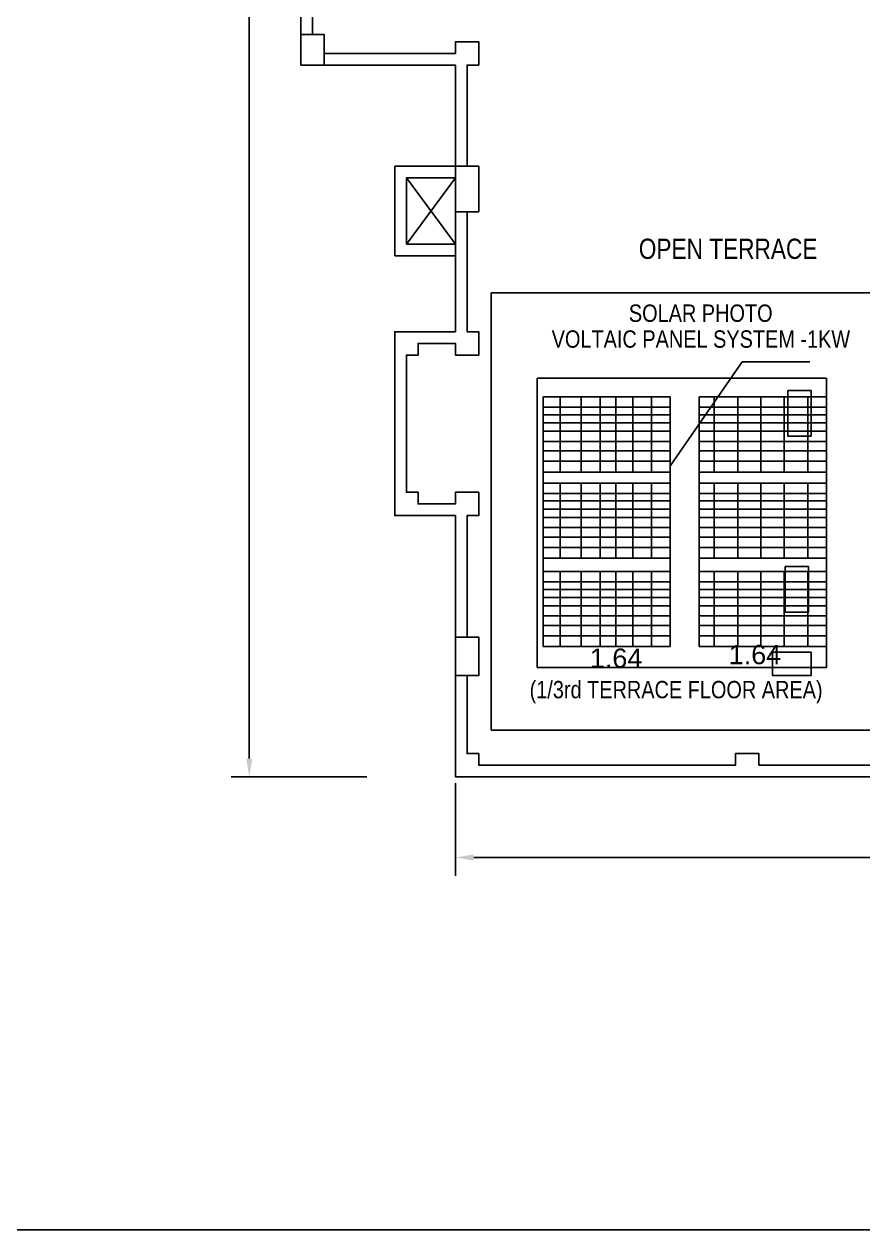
# Model space of a CAD drawing. Header units: metres. Extents: x 10 to 343, y 349 to 530.
# Drawn here: x 278.25 to 286.53, y 423.36 to 435.27 of the extents above; entities that cross this region are included whole.
import ezdxf

# ---------------------------------------------------------------- set-up
doc = ezdxf.new("R2010")
doc.units = ezdxf.units.M
doc.layers.add('BLK_2_FLR_5_ROOF_AREA', color=54, linetype='Continuous')
doc.layers.add('SOLAR_PANEL', color=3, linetype='Continuous')
doc.styles.add('ATT', font='swissck.ttf', dxfattribs={"height": 12})
doc.styles.add('m', font='micross.ttf', dxfattribs={"width": 0.9, "height": 350})
doc.styles.get("Standard").update_dxf_attribs({"font": 'arial.ttf'})
doc.styles.add('style1', font='micross.ttf')
doc.dimstyles.get("Standard").update_dxf_attribs({"dimtxt": 0.18, "dimasz": 0.18, "dimexe": 0.18, "dimexo": 0.0625, "dimgap": 0.09, "dimtad": 0, "dimtih": 1, "dimtoh": 1, "dimzin": 0, "dimdsep": 46, "dimtxsty": 'Standard', "dimcen": 0.09, "dimadec": 0, "dimazin": 0, "dimtfac": 1, "dimtofl": 0, "dimtmove": 0, "dimatfit": 3, "dimfxl": 0, "dimtolj": 1, "dimtzin": 0, "dimarcsym": 0})

# ---------------------------------------------------------------- blocks, each defined once
blk = doc.blocks.new('*D49')
at = {"color": 0, "lineweight": -2, "ltscale": 400}
for p, q in [((282.511, 427.77), (282.511, 426.856)), ((298.451, 427.77), (298.451, 426.856)), ((282.691, 427.036), (290.096, 427.036)), ((298.271, 427.036), (290.866, 427.036))]:
    blk.add_line(p, q, dxfattribs=at)
at = {"color": 0, "ltscale": 400}
for points in [[(282.691, 427.066), (282.691, 427.006), (282.511, 427.036)], [(298.271, 427.066), (298.271, 427.006), (298.451, 427.036)]]:
    blk.add_solid(points, dxfattribs=at)
at = {"layer": 'Defpoints', "color": 0, "ltscale": 400}
for p in [(282.511, 427.833), (298.451, 427.833), (298.451, 427.036)]:
    blk.add_point(p, dxfattribs=at)
at = {"color": 0, "ltscale": 400, "insert": (290.481, 427.036), "char_height": 0.18, "attachment_point": 5}
blk.add_mtext('\\A1;15.94', dxfattribs=at)
blk = doc.blocks.new('*D37')
at = {"color": 0, "lineweight": -2, "ltscale": 400}
for p, q in [((281.637, 446.523), (280.296, 446.523)), ((280.476, 446.343), (280.476, 437.36)), ((280.476, 428.013), (280.476, 436.996)), ((281.637, 427.833), (280.296, 427.833))]:
    blk.add_line(p, q, dxfattribs=at)
at = {"color": 0, "ltscale": 400}
for points in [[(280.446, 446.343), (280.506, 446.343), (280.476, 446.523)], [(280.446, 428.013), (280.506, 428.013), (280.476, 427.833)]]:
    blk.add_solid(points, dxfattribs=at)
at = {"layer": 'Defpoints', "color": 0, "ltscale": 400}
for p in [(280.476, 446.523), (281.7, 446.523), (281.7, 427.833)]:
    blk.add_point(p, dxfattribs=at)
at = {"color": 0, "ltscale": 400, "insert": (280.476, 437.178), "char_height": 0.18, "attachment_point": 5}
blk.add_mtext('\\A1;18.69', dxfattribs=at)

msp = doc.modelspace()

# ---------------------------------------------------------------- linework, layer by layer
for p, q in [((280.9862, 434.8626), (280.9862, 439.4926)), ((281.1012, 435.1626), (281.1012, 437.0626)), ((282.5112, 434.9776), (281.2162, 434.9776)), ((282.5112, 434.8626), (280.9862, 434.8626)), ((282.5112, 433.8626), (282.5112, 434.8626)), ((282.6262, 433.8626), (282.6262, 434.8626)), ((282.5112, 433.8626), (281.9112, 433.8626)), ((281.9112, 433.8626), (281.9112, 433.7476)), ((281.9112, 433.0926), (281.9112, 433.7476)), ((282.0262, 433.7476), (282.5112, 433.7476)), ((282.0262, 433.0926), (282.0262, 433.7476)), ((282.5112, 433.0926), (282.5112, 433.7476)), ((282.6262, 432.2276), (282.6262, 433.4126)), ((281.9112, 432.9776), (281.9112, 433.0926)), ((282.0262, 433.0926), (282.5112, 433.0926)), ((282.5112, 432.9776), (281.9112, 432.9776)), ((282.5112, 432.2276), (282.5112, 432.9776)), ((281.9112, 430.4126), (281.9112, 432.2276)), ((282.5112, 432.2276), (281.9112, 432.2276)), ((281.9112, 432.1126), (281.9112, 431.9976)), ((282.5112, 432.1126), (282.1412, 432.1126)), ((282.5112, 432.1126), (282.5112, 431.9976)), ((282.0262, 430.6426), (282.0262, 431.9976)), ((285.3404, 431.9313), (284.633, 430.9069)), ((285.3404, 431.9313), (284.633, 430.9069)), ((285.3404, 431.9313), (284.633, 430.9069)), ((285.3404, 431.9313), (284.633, 430.9069)), ((285.3404, 431.9313), (284.633, 430.9069)), ((285.3404, 431.9313), (284.633, 430.9069)), ((285.3404, 431.9313), (284.633, 430.9069)), ((286.0097, 431.9313), (285.3404, 431.9313)), ((286.0097, 431.9313), (285.3404, 431.9313)), ((286.0097, 431.9313), (285.3404, 431.9313)), ((286.0097, 431.9313), (285.3404, 431.9313)), ((286.0097, 431.9313), (285.3404, 431.9313)), ((286.0097, 431.9313), (285.3404, 431.9313)), ((286.0097, 431.9313), (285.3404, 431.9313)), ((283.3188, 431.7688), (286.1745, 431.7688)), ((283.3188, 431.7688), (286.1745, 431.7688)), ((283.3188, 431.7688), (286.1745, 431.7688)), ((283.3188, 431.7688), (286.1745, 431.7688)), ((283.3188, 431.7688), (286.1745, 431.7688)), ((283.3188, 431.7688), (286.1745, 431.7688)), ((283.3188, 431.7688), (286.1745, 431.7688)), ((286.1745, 431.7688), (286.1745, 428.9131)), ((286.1745, 431.7688), (286.1745, 428.9131)), ((286.1745, 431.7688), (286.1745, 428.9131)), ((286.1745, 431.7688), (286.1745, 428.9131)), ((286.1745, 431.7688), (286.1745, 428.9131)), ((286.1745, 431.7688), (286.1745, 428.9131)), ((286.1745, 431.7688), (286.1745, 428.9131)), ((283.3753, 431.5853), (284.6318, 431.5853)), ((283.3753, 431.5853), (284.6318, 431.5853)), ((283.3753, 431.5853), (284.6318, 431.5853)), ((283.3753, 431.5853), (284.6318, 431.5853)), ((283.3753, 431.5853), (284.6318, 431.5853)), ((283.3753, 431.5853), (284.6318, 431.5853)), ((283.3753, 431.5853), (284.6318, 431.5853)), ((283.5431, 431.5853), (283.5431, 430.8428)), ((283.7524, 431.5853), (283.7524, 430.8428)), ((283.9407, 431.5853), (283.9407, 430.8428)), ((284.0931, 431.5853), (284.0931, 430.8428)), ((284.2621, 431.5853), (284.2621, 430.8428)), ((284.4464, 431.5853), (284.4464, 430.8428)), ((284.4464, 431.5853), (284.4464, 430.8428)), ((284.4464, 431.5853), (284.4464, 430.8428)), ((284.4464, 431.5853), (284.4464, 430.8428)), ((284.4464, 431.5853), (284.4464, 430.8428)), ((284.4464, 431.5853), (284.4464, 430.8428)), ((284.4464, 431.5853), (284.4464, 430.8428)), ((284.6318, 430.7339), (284.6318, 431.5853)), ((284.6318, 430.7339), (284.6318, 431.5853)), ((284.6318, 430.7339), (284.6318, 431.5853)), ((284.6318, 430.7339), (284.6318, 431.5853)), ((284.6318, 430.7339), (284.6318, 431.5853)), ((284.6318, 430.7339), (284.6318, 431.5853)), ((284.6318, 430.7339), (284.6318, 431.5853)), ((284.918, 431.5853), (286.1745, 431.5853)), ((284.918, 431.5853), (286.1745, 431.5853)), ((284.918, 431.5853), (286.1745, 431.5853)), ((284.918, 431.5853), (286.1745, 431.5853)), ((284.918, 431.5853), (286.1745, 431.5853)), ((284.918, 431.5853), (286.1745, 431.5853)), ((284.918, 431.5853), (286.1745, 431.5853)), ((285.0642, 431.5853), (285.0642, 430.8428)), ((285.0642, 431.5853), (285.0642, 430.8428)), ((285.0642, 431.5853), (285.0642, 430.8428)), ((285.0642, 431.5853), (285.0642, 430.8428)), ((285.0642, 431.5853), (285.0642, 430.8428)), ((285.0642, 431.5853), (285.0642, 430.8428)), ((285.0642, 431.5853), (285.0642, 430.8428)), ((285.2971, 431.5853), (285.2971, 430.8428)), ((285.2971, 431.5853), (285.2971, 430.8428)), ((285.2971, 431.5853), (285.2971, 430.8428)), ((285.2971, 431.5853), (285.2971, 430.8428)), ((285.2971, 431.5853), (285.2971, 430.8428)), ((285.2971, 431.5853), (285.2971, 430.8428)), ((285.2971, 431.5853), (285.2971, 430.8428)), ((285.5266, 431.5853), (285.5266, 430.8428)), ((285.5266, 431.5853), (285.5266, 430.8428)), ((285.5266, 431.5853), (285.5266, 430.8428)), ((285.5266, 431.5853), (285.5266, 430.8428)), ((285.5266, 431.5853), (285.5266, 430.8428)), ((285.5266, 431.5853), (285.5266, 430.8428)), ((285.5266, 431.5853), (285.5266, 430.8428)), ((285.7562, 431.5853), (285.7562, 430.8428)), ((285.7562, 431.5853), (285.7562, 430.8428)), ((285.7562, 431.5853), (285.7562, 430.8428)), ((285.7562, 431.5853), (285.7562, 430.8428)), ((285.7562, 431.5853), (285.7562, 430.8428)), ((285.7562, 431.5853), (285.7562, 430.8428)), ((285.7562, 431.5853), (285.7562, 430.8428)), ((285.9891, 431.5853), (285.9891, 430.8428)), ((285.9891, 431.5853), (285.9891, 430.8428)), ((285.9891, 431.5853), (285.9891, 430.8428)), ((285.9891, 431.5853), (285.9891, 430.8428)), ((285.9891, 431.5853), (285.9891, 430.8428)), ((285.9891, 431.5853), (285.9891, 430.8428)), ((285.9891, 431.5853), (285.9891, 430.8428)), ((286.1745, 431.5853), (286.1745, 430.8428)), ((286.1745, 431.5853), (286.1745, 430.8428)), ((286.1745, 431.5853), (286.1745, 430.8428)), ((286.1745, 431.5853), (286.1745, 430.8428)), ((286.1745, 431.5853), (286.1745, 430.8428)), ((286.1745, 431.5853), (286.1745, 430.8428)), ((286.1745, 431.5853), (286.1745, 430.8428)), ((284.6318, 431.483), (283.3753, 431.483)), ((284.6318, 431.483), (283.3753, 431.483)), ((284.6318, 431.483), (283.3753, 431.483)), ((284.6318, 431.483), (283.3753, 431.483)), ((284.6318, 431.483), (283.3753, 431.483)), ((284.6318, 431.483), (283.3753, 431.483)), ((284.6318, 431.483), (283.3753, 431.483)), ((286.1745, 431.483), (284.918, 431.483)), ((286.1745, 431.483), (284.918, 431.483)), ((286.1745, 431.483), (284.918, 431.483)), ((286.1745, 431.483), (284.918, 431.483)), ((286.1745, 431.483), (284.918, 431.483)), ((286.1745, 431.483), (284.918, 431.483)), ((286.1745, 431.483), (284.918, 431.483)), ((284.6318, 431.4087), (283.3753, 431.4087)), ((284.6318, 431.4087), (283.3753, 431.4087)), ((284.6318, 431.4087), (283.3753, 431.4087)), ((284.6318, 431.4087), (283.3753, 431.4087)), ((284.6318, 431.4087), (283.3753, 431.4087)), ((284.6318, 431.4087), (283.3753, 431.4087)), ((284.6318, 431.4087), (283.3753, 431.4087)), ((286.1745, 431.4087), (284.918, 431.4087)), ((286.1745, 431.4087), (284.918, 431.4087)), ((286.1745, 431.4087), (284.918, 431.4087)), ((286.1745, 431.4087), (284.918, 431.4087)), ((286.1745, 431.4087), (284.918, 431.4087)), ((286.1745, 431.4087), (284.918, 431.4087)), ((286.1745, 431.4087), (284.918, 431.4087)), ((284.6318, 431.3277), (283.3753, 431.3277)), ((284.6318, 431.3277), (283.3753, 431.3277)), ((284.6318, 431.3277), (283.3753, 431.3277)), ((284.6318, 431.3277), (283.3753, 431.3277)), ((284.6318, 431.3277), (283.3753, 431.3277)), ((284.6318, 431.3277), (283.3753, 431.3277)), ((284.6318, 431.3277), (283.3753, 431.3277)), ((284.6318, 431.2467), (283.3753, 431.2467)), ((284.6318, 431.2467), (283.3753, 431.2467)), ((284.6318, 431.2467), (283.3753, 431.2467)), ((284.6318, 431.2467), (283.3753, 431.2467)), ((284.6318, 431.2467), (283.3753, 431.2467)), ((284.6318, 431.2467), (283.3753, 431.2467)), ((284.6318, 431.2467), (283.3753, 431.2467)), ((286.1745, 431.3277), (284.918, 431.3277)), ((286.1745, 431.3277), (284.918, 431.3277)), ((286.1745, 431.3277), (284.918, 431.3277)), ((286.1745, 431.3277), (284.918, 431.3277)), ((286.1745, 431.3277), (284.918, 431.3277)), ((286.1745, 431.3277), (284.918, 431.3277)), ((286.1745, 431.3277), (284.918, 431.3277)), ((286.1745, 431.2467), (284.918, 431.2467)), ((286.1745, 431.2467), (284.918, 431.2467)), ((286.1745, 431.2467), (284.918, 431.2467)), ((286.1745, 431.2467), (284.918, 431.2467)), ((286.1745, 431.2467), (284.918, 431.2467)), ((286.1745, 431.2467), (284.918, 431.2467)), ((286.1745, 431.2467), (284.918, 431.2467)), ((284.6318, 431.1454), (283.3753, 431.1454)), ((284.6318, 431.1454), (283.3753, 431.1454)), ((284.6318, 431.1454), (283.3753, 431.1454)), ((284.6318, 431.1454), (283.3753, 431.1454)), ((284.6318, 431.1454), (283.3753, 431.1454)), ((284.6318, 431.1454), (283.3753, 431.1454)), ((284.6318, 431.1454), (283.3753, 431.1454)), ((286.1745, 431.1454), (284.918, 431.1454)), ((286.1745, 431.1454), (284.918, 431.1454)), ((286.1745, 431.1454), (284.918, 431.1454)), ((286.1745, 431.1454), (284.918, 431.1454)), ((286.1745, 431.1454), (284.918, 431.1454)), ((286.1745, 431.1454), (284.918, 431.1454)), ((286.1745, 431.1454), (284.918, 431.1454)), ((284.6318, 431.0509), (283.3753, 431.0509)), ((284.6318, 431.0509), (283.3753, 431.0509)), ((284.6318, 431.0509), (283.3753, 431.0509)), ((284.6318, 431.0509), (283.3753, 431.0509)), ((284.6318, 431.0509), (283.3753, 431.0509)), ((284.6318, 431.0509), (283.3753, 431.0509)), ((284.6318, 431.0509), (283.3753, 431.0509)), ((286.1745, 431.0509), (284.918, 431.0509)), ((286.1745, 431.0509), (284.918, 431.0509)), ((286.1745, 431.0509), (284.918, 431.0509)), ((286.1745, 431.0509), (284.918, 431.0509)), ((286.1745, 431.0509), (284.918, 431.0509)), ((286.1745, 431.0509), (284.918, 431.0509)), ((286.1745, 431.0509), (284.918, 431.0509)), ((284.6318, 430.9496), (283.3753, 430.9496)), ((284.6318, 430.9496), (283.3753, 430.9496)), ((284.6318, 430.9496), (283.3753, 430.9496)), ((284.6318, 430.9496), (283.3753, 430.9496)), ((284.6318, 430.9496), (283.3753, 430.9496)), ((284.6318, 430.9496), (283.3753, 430.9496)), ((284.6318, 430.9496), (283.3753, 430.9496)), ((286.1745, 430.9496), (284.918, 430.9496)), ((286.1745, 430.9496), (284.918, 430.9496)), ((286.1745, 430.9496), (284.918, 430.9496)), ((286.1745, 430.9496), (284.918, 430.9496)), ((286.1745, 430.9496), (284.918, 430.9496)), ((286.1745, 430.9496), (284.918, 430.9496)), ((286.1745, 430.9496), (284.918, 430.9496)), ((284.6318, 430.8428), (283.3753, 430.8428)), ((284.6318, 430.8428), (283.3753, 430.8428)), ((284.6318, 430.8428), (283.3753, 430.8428)), ((284.6318, 430.8428), (283.3753, 430.8428)), ((284.6318, 430.8428), (283.3753, 430.8428)), ((284.6318, 430.8428), (283.3753, 430.8428)), ((284.6318, 430.8428), (283.3753, 430.8428)), ((286.1745, 430.8428), (284.918, 430.8428)), ((286.1745, 430.8428), (284.918, 430.8428)), ((286.1745, 430.8428), (284.918, 430.8428)), ((286.1745, 430.8428), (284.918, 430.8428)), ((286.1745, 430.8428), (284.918, 430.8428)), ((286.1745, 430.8428), (284.918, 430.8428)), ((286.1745, 430.8428), (284.918, 430.8428)), ((281.9112, 430.5276), (281.9112, 430.6426)), ((282.5112, 430.5276), (282.5112, 430.6426)), ((283.3753, 430.7339), (284.6318, 430.7339)), ((283.3753, 430.7339), (284.6318, 430.7339)), ((283.3753, 430.7339), (284.6318, 430.7339)), ((283.3753, 430.7339), (284.6318, 430.7339)), ((283.3753, 430.7339), (284.6318, 430.7339)), ((283.3753, 430.7339), (284.6318, 430.7339)), ((283.3753, 430.7339), (284.6318, 430.7339)), ((284.6318, 430.6315), (283.3753, 430.6315)), ((284.6318, 430.6315), (283.3753, 430.6315)), ((284.6318, 430.6315), (283.3753, 430.6315)), ((284.6318, 430.6315), (283.3753, 430.6315)), ((284.6318, 430.6315), (283.3753, 430.6315)), ((284.6318, 430.6315), (283.3753, 430.6315)), ((284.6318, 430.6315), (283.3753, 430.6315)), ((283.5431, 430.7339), (283.5431, 429.9914)), ((283.7524, 430.7339), (283.7524, 429.9914)), ((283.9407, 430.7339), (283.9407, 429.9914)), ((284.0931, 430.7339), (284.0931, 429.9914)), ((284.2621, 430.7339), (284.2621, 429.9914)), ((284.4464, 430.7339), (284.4464, 429.9914)), ((284.4464, 430.7339), (284.4464, 429.9914)), ((284.4464, 430.7339), (284.4464, 429.9914)), ((284.4464, 430.7339), (284.4464, 429.9914)), ((284.4464, 430.7339), (284.4464, 429.9914)), ((284.4464, 430.7339), (284.4464, 429.9914)), ((284.4464, 430.7339), (284.4464, 429.9914)), ((284.6318, 429.9914), (284.6318, 430.7339)), ((284.6318, 429.9914), (284.6318, 430.7339)), ((284.6318, 429.9914), (284.6318, 430.7339)), ((284.6318, 429.9914), (284.6318, 430.7339)), ((284.6318, 429.9914), (284.6318, 430.7339)), ((284.6318, 429.9914), (284.6318, 430.7339)), ((284.6318, 429.8608), (284.6318, 430.7339)), ((284.918, 430.7339), (286.1745, 430.7339)), ((284.918, 430.7339), (286.1745, 430.7339)), ((284.918, 430.7339), (286.1745, 430.7339)), ((284.918, 430.7339), (286.1745, 430.7339)), ((284.918, 430.7339), (286.1745, 430.7339)), ((284.918, 430.7339), (286.1745, 430.7339)), ((284.918, 430.7339), (286.1745, 430.7339)), ((286.1745, 430.6315), (284.918, 430.6315)), ((286.1745, 430.6315), (284.918, 430.6315)), ((286.1745, 430.6315), (284.918, 430.6315)), ((286.1745, 430.6315), (284.918, 430.6315)), ((286.1745, 430.6315), (284.918, 430.6315)), ((286.1745, 430.6315), (284.918, 430.6315)), ((286.1745, 430.6315), (284.918, 430.6315)), ((285.0642, 430.7339), (285.0642, 429.9914)), ((285.0642, 430.7339), (285.0642, 429.9914)), ((285.0642, 430.7339), (285.0642, 429.9914)), ((285.0642, 430.7339), (285.0642, 429.9914)), ((285.0642, 430.7339), (285.0642, 429.9914)), ((285.0642, 430.7339), (285.0642, 429.9914)), ((285.0642, 430.7339), (285.0642, 429.9914)), ((285.2971, 430.7339), (285.2971, 429.9914)), ((285.2971, 430.7339), (285.2971, 429.9914)), ((285.2971, 430.7339), (285.2971, 429.9914)), ((285.2971, 430.7339), (285.2971, 429.9914)), ((285.2971, 430.7339), (285.2971, 429.9914)), ((285.2971, 430.7339), (285.2971, 429.9914)), ((285.2971, 430.7339), (285.2971, 429.9914)), ((285.5266, 430.7339), (285.5266, 429.9914)), ((285.5266, 430.7339), (285.5266, 429.9914)), ((285.5266, 430.7339), (285.5266, 429.9914)), ((285.5266, 430.7339), (285.5266, 429.9914)), ((285.5266, 430.7339), (285.5266, 429.9914)), ((285.5266, 430.7339), (285.5266, 429.9914)), ((285.5266, 430.7339), (285.5266, 429.9914)), ((285.7562, 430.7339), (285.7562, 429.9914)), ((285.7562, 430.7339), (285.7562, 429.9914)), ((285.7562, 430.7339), (285.7562, 429.9914)), ((285.7562, 430.7339), (285.7562, 429.9914)), ((285.7562, 430.7339), (285.7562, 429.9914)), ((285.7562, 430.7339), (285.7562, 429.9914)), ((285.7562, 430.7339), (285.7562, 429.9914)), ((285.9891, 430.7339), (285.9891, 429.9914)), ((285.9891, 430.7339), (285.9891, 429.9914)), ((285.9891, 430.7339), (285.9891, 429.9914)), ((285.9891, 430.7339), (285.9891, 429.9914)), ((285.9891, 430.7339), (285.9891, 429.9914)), ((285.9891, 430.7339), (285.9891, 429.9914)), ((285.9891, 430.7339), (285.9891, 429.9914)), ((286.1745, 430.7339), (286.1745, 429.9914)), ((286.1745, 430.7339), (286.1745, 429.9914)), ((286.1745, 430.7339), (286.1745, 429.9914)), ((286.1745, 430.7339), (286.1745, 429.9914)), ((286.1745, 430.7339), (286.1745, 429.9914)), ((286.1745, 430.7339), (286.1745, 429.9914)), ((286.1745, 430.7339), (286.1745, 429.9914)), ((282.5112, 430.5276), (282.1412, 430.5276)), ((284.6318, 430.5573), (283.3753, 430.5573)), ((284.6318, 430.5573), (283.3753, 430.5573)), ((284.6318, 430.5573), (283.3753, 430.5573)), ((284.6318, 430.5573), (283.3753, 430.5573)), ((284.6318, 430.5573), (283.3753, 430.5573)), ((284.6318, 430.5573), (283.3753, 430.5573)), ((284.6318, 430.5573), (283.3753, 430.5573)), ((286.1745, 430.5573), (284.918, 430.5573)), ((286.1745, 430.5573), (284.918, 430.5573)), ((286.1745, 430.5573), (284.918, 430.5573)), ((286.1745, 430.5573), (284.918, 430.5573)), ((286.1745, 430.5573), (284.918, 430.5573)), ((286.1745, 430.5573), (284.918, 430.5573)), ((286.1745, 430.5573), (284.918, 430.5573)), ((282.5112, 430.4126), (281.9112, 430.4126)), ((282.5112, 430.4126), (282.5112, 427.8326)), ((282.6262, 430.4126), (282.6262, 429.2126)), ((284.6318, 430.4762), (283.3753, 430.4762)), ((284.6318, 430.4762), (283.3753, 430.4762)), ((284.6318, 430.4762), (283.3753, 430.4762)), ((284.6318, 430.4762), (283.3753, 430.4762)), ((284.6318, 430.4762), (283.3753, 430.4762)), ((284.6318, 430.4762), (283.3753, 430.4762)), ((284.6318, 430.4762), (283.3753, 430.4762)), ((284.6318, 430.3952), (283.3753, 430.3952)), ((284.6318, 430.3952), (283.3753, 430.3952)), ((284.6318, 430.3952), (283.3753, 430.3952)), ((284.6318, 430.3952), (283.3753, 430.3952)), ((284.6318, 430.3952), (283.3753, 430.3952)), ((284.6318, 430.3952), (283.3753, 430.3952)), ((284.6318, 430.3952), (283.3753, 430.3952)), ((286.1745, 430.4762), (284.918, 430.4762)), ((286.1745, 430.4762), (284.918, 430.4762)), ((286.1745, 430.4762), (284.918, 430.4762)), ((286.1745, 430.4762), (284.918, 430.4762)), ((286.1745, 430.4762), (284.918, 430.4762)), ((286.1745, 430.4762), (284.918, 430.4762)), ((286.1745, 430.4762), (284.918, 430.4762)), ((286.1745, 430.3952), (284.918, 430.3952)), ((286.1745, 430.3952), (284.918, 430.3952)), ((286.1745, 430.3952), (284.918, 430.3952)), ((286.1745, 430.3952), (284.918, 430.3952)), ((286.1745, 430.3952), (284.918, 430.3952)), ((286.1745, 430.3952), (284.918, 430.3952)), ((286.1745, 430.3952), (284.918, 430.3952)), ((284.6318, 430.294), (283.3753, 430.294)), ((284.6318, 430.294), (283.3753, 430.294)), ((284.6318, 430.294), (283.3753, 430.294)), ((284.6318, 430.294), (283.3753, 430.294)), ((284.6318, 430.294), (283.3753, 430.294)), ((284.6318, 430.294), (283.3753, 430.294)), ((284.6318, 430.294), (283.3753, 430.294)), ((286.1745, 430.294), (284.918, 430.294)), ((286.1745, 430.294), (284.918, 430.294)), ((286.1745, 430.294), (284.918, 430.294)), ((286.1745, 430.294), (284.918, 430.294)), ((286.1745, 430.294), (284.918, 430.294)), ((286.1745, 430.294), (284.918, 430.294)), ((286.1745, 430.294), (284.918, 430.294)), ((284.6318, 430.1994), (283.3753, 430.1994)), ((284.6318, 430.1994), (283.3753, 430.1994)), ((284.6318, 430.1994), (283.3753, 430.1994)), ((284.6318, 430.1994), (283.3753, 430.1994)), ((284.6318, 430.1994), (283.3753, 430.1994)), ((284.6318, 430.1994), (283.3753, 430.1994)), ((284.6318, 430.1994), (283.3753, 430.1994)), ((286.1745, 430.1994), (284.918, 430.1994)), ((286.1745, 430.1994), (284.918, 430.1994)), ((286.1745, 430.1994), (284.918, 430.1994)), ((286.1745, 430.1994), (284.918, 430.1994)), ((286.1745, 430.1994), (284.918, 430.1994)), ((286.1745, 430.1994), (284.918, 430.1994)), ((286.1745, 430.1994), (284.918, 430.1994)), ((284.6318, 430.0982), (283.3753, 430.0982)), ((284.6318, 430.0982), (283.3753, 430.0982)), ((284.6318, 430.0982), (283.3753, 430.0982)), ((284.6318, 430.0982), (283.3753, 430.0982)), ((284.6318, 430.0982), (283.3753, 430.0982)), ((284.6318, 430.0982), (283.3753, 430.0982)), ((284.6318, 430.0982), (283.3753, 430.0982)), ((286.1745, 430.0982), (284.918, 430.0982)), ((286.1745, 430.0982), (284.918, 430.0982)), ((286.1745, 430.0982), (284.918, 430.0982)), ((286.1745, 430.0982), (284.918, 430.0982)), ((286.1745, 430.0982), (284.918, 430.0982)), ((286.1745, 430.0982), (284.918, 430.0982)), ((286.1745, 430.0982), (284.918, 430.0982)), ((284.6318, 429.9914), (283.3753, 429.9914)), ((284.6318, 429.9914), (283.3753, 429.9914)), ((284.6318, 429.9914), (283.3753, 429.9914)), ((284.6318, 429.9914), (283.3753, 429.9914)), ((284.6318, 429.9914), (283.3753, 429.9914)), ((284.6318, 429.9914), (283.3753, 429.9914)), ((284.6318, 429.9914), (283.3753, 429.9914)), ((286.1745, 429.9914), (284.918, 429.9914)), ((286.1745, 429.9914), (284.918, 429.9914)), ((286.1745, 429.9914), (284.918, 429.9914)), ((286.1745, 429.9914), (284.918, 429.9914)), ((286.1745, 429.9914), (284.918, 429.9914)), ((286.1745, 429.9914), (284.918, 429.9914)), ((286.1745, 429.9914), (284.918, 429.9914)), ((283.3753, 429.8608), (284.6318, 429.8608)), ((283.3753, 429.8608), (284.6318, 429.8608)), ((283.3753, 429.8608), (284.6318, 429.8608)), ((283.3753, 429.8608), (284.6318, 429.8608)), ((283.3753, 429.8608), (284.6318, 429.8608)), ((283.3753, 429.8608), (284.6318, 429.8608)), ((283.3753, 429.8608), (284.6318, 429.8608)), ((283.5431, 429.8608), (283.5431, 429.1183)), ((283.7524, 429.8608), (283.7524, 429.1183)), ((283.9407, 429.8608), (283.9407, 429.1183)), ((284.0931, 429.8608), (284.0931, 429.1183)), ((284.2621, 429.8608), (284.2621, 429.1183)), ((284.4464, 429.8608), (284.4464, 429.1183)), ((284.4464, 429.8608), (284.4464, 429.1183)), ((284.4464, 429.8608), (284.4464, 429.1183)), ((284.4464, 429.8608), (284.4464, 429.1183)), ((284.4464, 429.8608), (284.4464, 429.1183)), ((284.4464, 429.8608), (284.4464, 429.1183)), ((284.4464, 429.8608), (284.4464, 429.1183)), ((284.6318, 429.1183), (284.6318, 429.8608)), ((284.6318, 429.1183), (284.6318, 429.8608)), ((284.6318, 429.1183), (284.6318, 429.8608)), ((284.6318, 429.1183), (284.6318, 429.8608)), ((284.6318, 429.1183), (284.6318, 429.8608)), ((284.6318, 429.1183), (284.6318, 429.8608)), ((284.6318, 429.1183), (284.6318, 429.8608)), ((284.918, 429.8608), (286.1745, 429.8608)), ((284.918, 429.8608), (286.1745, 429.8608)), ((284.918, 429.8608), (286.1745, 429.8608)), ((284.918, 429.8608), (286.1745, 429.8608)), ((284.918, 429.8608), (286.1745, 429.8608)), ((284.918, 429.8608), (286.1745, 429.8608)), ((284.918, 429.8608), (286.1745, 429.8608)), ((285.0642, 429.8608), (285.0642, 429.1183)), ((285.0642, 429.8608), (285.0642, 429.1183)), ((285.0642, 429.8608), (285.0642, 429.1183)), ((285.0642, 429.8608), (285.0642, 429.1183)), ((285.0642, 429.8608), (285.0642, 429.1183)), ((285.0642, 429.8608), (285.0642, 429.1183)), ((285.0642, 429.8608), (285.0642, 429.1183)), ((285.2971, 429.8608), (285.2971, 429.1183)), ((285.2971, 429.8608), (285.2971, 429.1183)), ((285.2971, 429.8608), (285.2971, 429.1183)), ((285.2971, 429.8608), (285.2971, 429.1183)), ((285.2971, 429.8608), (285.2971, 429.1183)), ((285.2971, 429.8608), (285.2971, 429.1183)), ((285.2971, 429.8608), (285.2971, 429.1183)), ((285.5266, 429.8608), (285.5266, 429.1183)), ((285.5266, 429.8608), (285.5266, 429.1183)), ((285.5266, 429.8608), (285.5266, 429.1183)), ((285.5266, 429.8608), (285.5266, 429.1183)), ((285.5266, 429.8608), (285.5266, 429.1183)), ((285.5266, 429.8608), (285.5266, 429.1183)), ((285.5266, 429.8608), (285.5266, 429.1183)), ((285.7562, 429.8608), (285.7562, 429.1183)), ((285.7562, 429.8608), (285.7562, 429.1183)), ((285.7562, 429.8608), (285.7562, 429.1183)), ((285.7562, 429.8608), (285.7562, 429.1183)), ((285.7562, 429.8608), (285.7562, 429.1183)), ((285.7562, 429.8608), (285.7562, 429.1183)), ((285.7562, 429.8608), (285.7562, 429.1183)), ((285.9891, 429.8608), (285.9891, 429.1183)), ((285.9891, 429.8608), (285.9891, 429.1183)), ((285.9891, 429.8608), (285.9891, 429.1183)), ((285.9891, 429.8608), (285.9891, 429.1183)), ((285.9891, 429.8608), (285.9891, 429.1183)), ((285.9891, 429.8608), (285.9891, 429.1183)), ((285.9891, 429.8608), (285.9891, 429.1183)), ((286.1745, 429.8608), (286.1745, 429.1183)), ((286.1745, 429.8608), (286.1745, 429.1183)), ((286.1745, 429.8608), (286.1745, 429.1183)), ((286.1745, 429.8608), (286.1745, 429.1183)), ((286.1745, 429.8608), (286.1745, 429.1183)), ((286.1745, 429.8608), (286.1745, 429.1183)), ((286.1745, 429.8608), (286.1745, 429.1183)), ((284.6318, 429.7584), (283.3753, 429.7584)), ((284.6318, 429.7584), (283.3753, 429.7584)), ((284.6318, 429.7584), (283.3753, 429.7584)), ((284.6318, 429.7584), (283.3753, 429.7584)), ((284.6318, 429.7584), (283.3753, 429.7584)), ((284.6318, 429.7584), (283.3753, 429.7584)), ((284.6318, 429.7584), (283.3753, 429.7584)), ((284.6318, 429.6841), (283.3753, 429.6841)), ((284.6318, 429.6841), (283.3753, 429.6841)), ((284.6318, 429.6841), (283.3753, 429.6841)), ((284.6318, 429.6841), (283.3753, 429.6841)), ((284.6318, 429.6841), (283.3753, 429.6841)), ((284.6318, 429.6841), (283.3753, 429.6841)), ((284.6318, 429.6841), (283.3753, 429.6841)), ((286.1745, 429.7584), (284.918, 429.7584)), ((286.1745, 429.7584), (284.918, 429.7584)), ((286.1745, 429.7584), (284.918, 429.7584)), ((286.1745, 429.7584), (284.918, 429.7584)), ((286.1745, 429.7584), (284.918, 429.7584)), ((286.1745, 429.7584), (284.918, 429.7584)), ((286.1745, 429.7584), (284.918, 429.7584)), ((286.1745, 429.6841), (284.918, 429.6841)), ((286.1745, 429.6841), (284.918, 429.6841)), ((286.1745, 429.6841), (284.918, 429.6841)), ((286.1745, 429.6841), (284.918, 429.6841)), ((286.1745, 429.6841), (284.918, 429.6841)), ((286.1745, 429.6841), (284.918, 429.6841)), ((286.1745, 429.6841), (284.918, 429.6841)), ((284.6318, 429.6031), (283.3753, 429.6031)), ((284.6318, 429.6031), (283.3753, 429.6031)), ((284.6318, 429.6031), (283.3753, 429.6031)), ((284.6318, 429.6031), (283.3753, 429.6031)), ((284.6318, 429.6031), (283.3753, 429.6031)), ((284.6318, 429.6031), (283.3753, 429.6031)), ((284.6318, 429.6031), (283.3753, 429.6031)), ((286.1745, 429.6031), (284.918, 429.6031)), ((286.1745, 429.6031), (284.918, 429.6031)), ((286.1745, 429.6031), (284.918, 429.6031)), ((286.1745, 429.6031), (284.918, 429.6031)), ((286.1745, 429.6031), (284.918, 429.6031)), ((286.1745, 429.6031), (284.918, 429.6031)), ((286.1745, 429.6031), (284.918, 429.6031)), ((284.6318, 429.5221), (283.3753, 429.5221)), ((284.6318, 429.5221), (283.3753, 429.5221)), ((284.6318, 429.5221), (283.3753, 429.5221)), ((284.6318, 429.5221), (283.3753, 429.5221)), ((284.6318, 429.5221), (283.3753, 429.5221)), ((284.6318, 429.5221), (283.3753, 429.5221)), ((284.6318, 429.5221), (283.3753, 429.5221)), ((286.1745, 429.5221), (284.918, 429.5221)), ((286.1745, 429.5221), (284.918, 429.5221)), ((286.1745, 429.5221), (284.918, 429.5221)), ((286.1745, 429.5221), (284.918, 429.5221)), ((286.1745, 429.5221), (284.918, 429.5221)), ((286.1745, 429.5221), (284.918, 429.5221)), ((286.1745, 429.5221), (284.918, 429.5221)), ((284.6318, 429.4208), (283.3753, 429.4208)), ((284.6318, 429.4208), (283.3753, 429.4208)), ((284.6318, 429.4208), (283.3753, 429.4208)), ((284.6318, 429.4208), (283.3753, 429.4208)), ((284.6318, 429.4208), (283.3753, 429.4208)), ((284.6318, 429.4208), (283.3753, 429.4208)), ((284.6318, 429.4208), (283.3753, 429.4208)), ((284.6318, 429.3263), (283.3753, 429.3263)), ((284.6318, 429.3263), (283.3753, 429.3263)), ((284.6318, 429.3263), (283.3753, 429.3263)), ((284.6318, 429.3263), (283.3753, 429.3263)), ((284.6318, 429.3263), (283.3753, 429.3263)), ((284.6318, 429.3263), (283.3753, 429.3263)), ((284.6318, 429.3263), (283.3753, 429.3263)), ((286.1745, 429.4208), (284.918, 429.4208)), ((286.1745, 429.4208), (284.918, 429.4208)), ((286.1745, 429.4208), (284.918, 429.4208)), ((286.1745, 429.4208), (284.918, 429.4208)), ((286.1745, 429.4208), (284.918, 429.4208)), ((286.1745, 429.4208), (284.918, 429.4208)), ((286.1745, 429.4208), (284.918, 429.4208)), ((286.1745, 429.3263), (284.918, 429.3263)), ((286.1745, 429.3263), (284.918, 429.3263)), ((286.1745, 429.3263), (284.918, 429.3263)), ((286.1745, 429.3263), (284.918, 429.3263)), ((286.1745, 429.3263), (284.918, 429.3263)), ((286.1745, 429.3263), (284.918, 429.3263)), ((286.1745, 429.3263), (284.918, 429.3263)), ((284.6318, 429.2251), (283.3753, 429.2251)), ((284.6318, 429.2251), (283.3753, 429.2251)), ((284.6318, 429.2251), (283.3753, 429.2251)), ((284.6318, 429.2251), (283.3753, 429.2251)), ((284.6318, 429.2251), (283.3753, 429.2251)), ((284.6318, 429.2251), (283.3753, 429.2251)), ((284.6318, 429.2251), (283.3753, 429.2251)), ((286.1745, 429.2251), (284.918, 429.2251)), ((286.1745, 429.2251), (284.918, 429.2251)), ((286.1745, 429.2251), (284.918, 429.2251)), ((286.1745, 429.2251), (284.918, 429.2251)), ((286.1745, 429.2251), (284.918, 429.2251)), ((286.1745, 429.2251), (284.918, 429.2251)), ((286.1745, 429.2251), (284.918, 429.2251)), ((284.6318, 429.1183), (283.3753, 429.1183)), ((284.6318, 429.1183), (283.3753, 429.1183)), ((284.6318, 429.1183), (283.3753, 429.1183)), ((284.6318, 429.1183), (283.3753, 429.1183)), ((284.6318, 429.1183), (283.3753, 429.1183)), ((284.6318, 429.1183), (283.3753, 429.1183)), ((284.6318, 429.1183), (283.3753, 429.1183)), ((286.1745, 429.1183), (284.918, 429.1183)), ((286.1745, 429.1183), (284.918, 429.1183)), ((286.1745, 429.1183), (284.918, 429.1183)), ((286.1745, 429.1183), (284.918, 429.1183)), ((286.1745, 429.1183), (284.918, 429.1183)), ((286.1745, 429.1183), (284.918, 429.1183)), ((286.1745, 429.1183), (284.918, 429.1183)), ((286.1745, 428.9131), (283.3188, 428.9131)), ((286.1745, 428.9131), (283.3188, 428.9131)), ((286.1745, 428.9131), (283.3188, 428.9131)), ((286.1745, 428.9131), (283.3188, 428.9131)), ((286.1745, 428.9131), (283.3188, 428.9131)), ((286.1745, 428.9131), (283.3188, 428.9131)), ((286.1745, 428.9131), (283.3188, 428.9131)), ((282.6262, 428.8326), (282.6262, 428.0626)), ((282.7412, 427.9476), (285.2762, 427.9476)), ((285.5062, 427.9476), (288.0412, 427.9476)), ((288.2712, 427.8326), (282.5112, 427.8326))]:
    msp.add_line(p, q)
at = {"linetype": 'Continuous', "ltscale": 300}
for p, q in [((282.0262, 433.0926), (282.5112, 433.7476)), ((282.5112, 433.0926), (282.0262, 433.7476))]:
    msp.add_line(p, q, dxfattribs=at)
for points in [[(227.826, 479.8415), (302.8307, 479.8415), (302.8307, 423.3577), (227.826, 423.3577)], [(280.9862, 435.1626), (281.2162, 435.1626), (281.2162, 434.8626), (280.9862, 434.8626)], [(285.7665, 429.4587), (285.7665, 429.9087), (285.9965, 429.9087), (285.9965, 429.4587)], [(282.5112, 428.8326), (282.5112, 429.2126), (282.7412, 429.2126), (282.7412, 428.8326)], [(282.5112, 429.2126), (282.7412, 429.2126), (282.7412, 428.8326), (282.5112, 428.8326)]]:
    msp.add_lwpolyline(points, close=True)
for points in [[(288.0412, 427.9476), (285.5062, 427.9476), (285.5062, 428.0626), (285.2762, 428.0626), (285.2762, 427.9476), (282.7412, 427.9476), (282.7412, 428.0051), (282.7412, 428.0626), (282.6262, 428.0626), (282.6262, 428.8326), (282.7412, 428.8326), (282.7412, 429.2126), (282.6262, 429.2126), (282.6262, 430.4126), (282.7412, 430.4126), (282.7412, 430.6426), (282.5112, 430.6426), (282.5112, 430.5276), (282.1412, 430.5276), (282.1412, 430.6426), (282.0262, 430.6426), (282.0262, 431.9976), (282.1412, 431.9976), (282.1412, 432.1126), (282.5112, 432.1126), (282.5112, 431.9976), (282.7412, 431.9976), (282.7412, 432.2276), (282.6262, 432.2276), (282.6262, 433.4126), (282.7412, 433.4126), (282.7412, 433.8626), (282.6262, 433.8626), (282.6262, 434.8626), (282.7412, 434.8626), (282.7412, 435.0926), (282.5112, 435.0926), (282.5112, 434.9776), (281.2162, 434.9776), (281.2162, 435.1626), (281.1012, 435.1626), (281.1012, 437.0626)], [(281.2162, 435.0926), (281.2162, 435.0926), (281.2162, 434.9776)], [(282.5112, 434.9776), (282.5112, 435.0926), (282.7412, 435.0926), (282.7412, 434.8626), (282.6262, 434.8626)], [(282.0262, 432.2276), (282.1412, 432.2276)], [(282.6262, 432.2276), (282.7412, 432.2276), (282.7412, 431.9976), (282.5112, 431.9976)], [(282.1412, 432.1126), (282.1412, 431.9976), (282.0262, 431.9976)], [(283.3188, 428.9131), (283.3188, 431.7688)], [(283.3753, 429.8608), (283.3753, 431.5853)], [(284.918, 431.5853), (284.918, 429.1183)], [(282.1412, 430.5276), (282.1412, 430.6426), (282.0262, 430.6426)], [(282.6262, 430.4126), (282.7412, 430.4126), (282.7412, 430.6426), (282.5112, 430.6426)], [(283.3753, 429.1183), (283.3753, 429.8608)], [(282.6262, 428.0626), (282.7412, 428.0626), (282.7412, 427.9476)], [(285.3912, 428.0626), (285.2762, 428.0626), (285.2762, 427.9476)], [(285.3912, 428.0626), (285.5062, 428.0626), (285.5062, 427.9476)], [(282.7412, 427.8326), (282.7412, 427.8326)], [(285.5123, 427.8326), (285.5123, 427.8326)]]:
    msp.add_lwpolyline(points)
at = {"linetype": 'ByBlock'}
for points in [[(280.9862, 435.1626), (281.2162, 435.1626), (281.2162, 434.8626), (280.9862, 434.8626)], [(282.5112, 433.8626), (282.7412, 433.8626), (282.7412, 433.4126), (282.5112, 433.4126)], [(285.7912, 431.6476), (286.0212, 431.6476), (286.0212, 431.1976), (285.7912, 431.1976)], [(285.7665, 429.9087), (285.9965, 429.9087), (285.9965, 429.4587), (285.7665, 429.4587)], [(282.5112, 429.2126), (282.7412, 429.2126), (282.7412, 428.8326), (282.5112, 428.8326)], [(286.0212, 429.0626), (286.0212, 428.8326), (285.6412, 428.8326), (285.6412, 429.0626)]]:
    msp.add_lwpolyline(points, close=True, dxfattribs=at)
at = {"layer": 'BLK_2_FLR_5_ROOF_AREA', "color": 54}
msp.add_lwpolyline([(299.9762, 439.4926), (299.9762, 434.8626), (298.4512, 434.8626), (298.4512, 432.2276), (299.0512, 432.2276), (299.0512, 430.4126), (298.4512, 430.4126), (298.4512, 427.8326), (292.6912, 427.8326), (292.6912, 431.1976), (291.8562, 431.1976), (291.8562, 430.3472), (289.1062, 430.3476), (289.1062, 431.1976), (288.2712, 431.1976), (288.2712, 427.8326), (282.5112, 427.8326), (282.5112, 430.4126), (281.9112, 430.4126), (281.9112, 432.2276), (282.5112, 432.2276), (282.5112, 434.8626), (280.9862, 434.8626), (280.9862, 439.4926)], dxfattribs=at)
at = {"layer": 'SOLAR_PANEL', "color": 3}
msp.add_lwpolyline([(282.8645, 432.6127), (287.8701, 432.6127), (287.8701, 428.2942), (282.8645, 428.2942)], close=True, dxfattribs=at)

# ---------------------------------------------------------------- texts
at = {"style": 'm', "width": 0.8}
msp.add_text('OPEN TERRACE', height=0.2, dxfattribs=at).set_placement((284.3205, 432.9477))
for s, height, style, p in [('SOLAR PHOTO', 0.17145, 'ATT', (284.2226, 432.326)), ('SOLAR PHOTO', 0.17145, 'ATT', (284.2226, 432.326)), ('SOLAR PHOTO', 0.17145, 'ATT', (284.2226, 432.326)), ('SOLAR PHOTO', 0.17145, 'ATT', (284.2226, 432.326)), ('SOLAR PHOTO', 0.17145, 'ATT', (284.2226, 432.326)), ('SOLAR PHOTO', 0.17145, 'ATT', (284.2226, 432.326)), ('SOLAR PHOTO', 0.17145, 'ATT', (284.2226, 432.326)), ('VOLTAIC PANEL SYSTEM -1KW', 0.17145, 'ATT', (283.4606, 432.0704)), ('VOLTAIC PANEL SYSTEM -1KW', 0.17145, 'ATT', (283.4606, 432.0704)), ('VOLTAIC PANEL SYSTEM -1KW', 0.17145, 'ATT', (283.4606, 432.0704)), ('VOLTAIC PANEL SYSTEM -1KW', 0.17145, 'ATT', (283.4606, 432.0704)), ('VOLTAIC PANEL SYSTEM -1KW', 0.17145, 'ATT', (283.4606, 432.0704)), ('VOLTAIC PANEL SYSTEM -1KW', 0.17145, 'ATT', (283.4606, 432.0704)), ('VOLTAIC PANEL SYSTEM -1KW', 0.17145, 'ATT', (283.4606, 432.0704)), ('1.64', 0.19038, 'style1', (283.8379, 428.9093)), ('1.64', 0.19038, 'style1', (283.8379, 428.9093)), ('1.64', 0.19038, 'style1', (283.8379, 428.9093)), ('1.64', 0.19038, 'style1', (283.8379, 428.9093)), ('1.64', 0.19038, 'style1', (283.8379, 428.9093)), ('1.64', 0.19038, 'style1', (283.8379, 428.9093)), ('1.64', 0.19038, 'style1', (283.8379, 428.9093)), ('1.64', 0.19038, 'style1', (285.2084, 428.9445)), ('1.64', 0.19038, 'style1', (285.2084, 428.9445)), ('1.64', 0.19038, 'style1', (285.2084, 428.9445)), ('1.64', 0.19038, 'style1', (285.2084, 428.9445)), ('1.64', 0.19038, 'style1', (285.2084, 428.9445)), ('1.64', 0.19038, 'style1', (285.2084, 428.9445)), ('1.64', 0.19038, 'style1', (285.2084, 428.9445)), ('(1/3rd TERRACE FLOOR AREA)', 0.17145, 'ATT', (283.2431, 428.6082)), ('(1/3rd TERRACE FLOOR AREA)', 0.17145, 'ATT', (283.2431, 428.6082)), ('(1/3rd TERRACE FLOOR AREA)', 0.17145, 'ATT', (283.2431, 428.6082)), ('(1/3rd TERRACE FLOOR AREA)', 0.17145, 'ATT', (283.2431, 428.6082)), ('(1/3rd TERRACE FLOOR AREA)', 0.17145, 'ATT', (283.2431, 428.6082)), ('(1/3rd TERRACE FLOOR AREA)', 0.17145, 'ATT', (283.2431, 428.6082)), ('(1/3rd TERRACE FLOOR AREA)', 0.17145, 'ATT', (283.2431, 428.6082))]:
    msp.add_text(s, height=height, dxfattribs=dict(style=style)).set_placement(p)

# ---------------------------------------------------------------- dimensions: what is measured, and where the dimension line sits
at = {"ltscale": 400}
for p1, p2, distance, picture, middle in [((281.6998, 427.8326), (281.6998, 446.5226), 1.2243, '*D37', (280.4756, 437.1776)), ((282.5112, 427.8326), (298.4512, 427.8326), -0.7968, '*D49', (290.4812, 427.0359))]:
    dim = msp.add_aligned_dim(p1=p1, p2=p2, distance=distance, dimstyle='Standard', dxfattribs=at)
    dim.commit()
    dim.dimension.update_dxf_attribs({"geometry": picture, "text_midpoint": middle})

doc.saveas('drawing.dxf')
